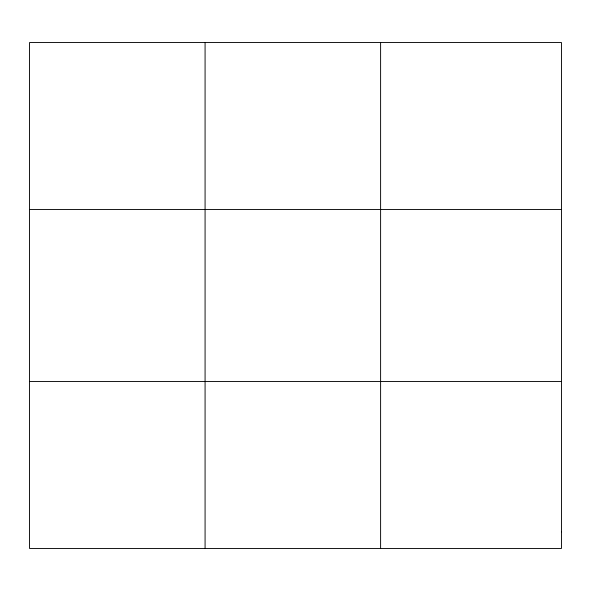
<?xml version="1.0" encoding="UTF-8"?>
<svg xmlns="http://www.w3.org/2000/svg" width="591" height="591" viewBox="0 0 591 591"><rect width="100%" height="100%" fill="white"/><g stroke="black" fill="none" stroke-linecap="round" stroke-linejoin="round"><path stroke-width="0.89" d="M205.077 42.53L205.077 548.47M380.604 42.53L380.604 548.47M29.55 209.487L561.45 209.487M29.55 381.513L561.45 381.513M561.45 531.774L561.45 548.47L29.55 548.47L29.55 42.53L561.45 42.53L561.45 531.774"/></g></svg>
